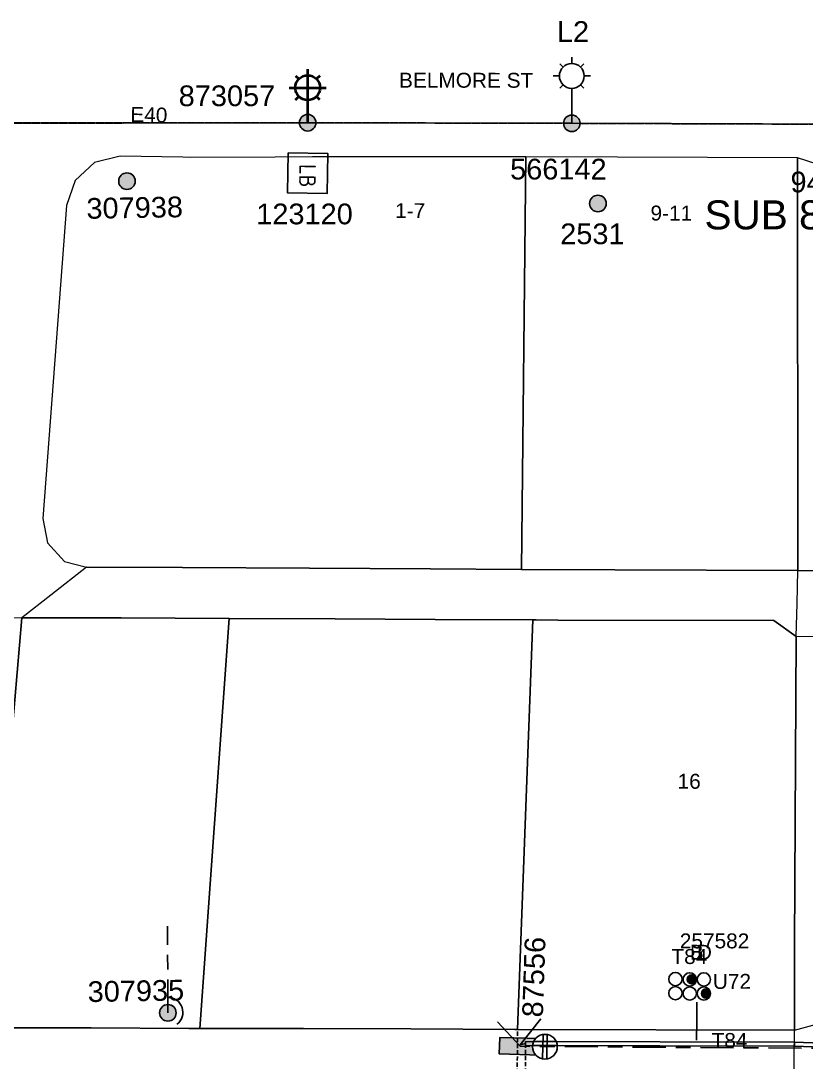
# Model space of a CAD drawing. Header units: metres. Extents: x 315298 to 316343, y 6257802 to 6258556.
# Drawn here: x 315699 to 315793.8, y 6258056.4 to 6258182.1 of the extents above; entities that cross this region are included whole.
import ezdxf
from ezdxf.enums import TextEntityAlignment as Align

# ---------------------------------------------------------------- set-up
doc = ezdxf.new("R2010")
doc.units = ezdxf.units.M
for name, pattern in [('Cable Exist OH', [1, 1, 0]), ('Cable Exist UG', [8.2, 4, -1.2, 1.8, -1.2]), ('DASHED', [0.75, 0.5, -0.25])]:
    doc.linetypes.add(name, pattern=pattern)
doc.layers.get('0').update_dxf_attribs({"color": 6})
for name, color, linetype, lineweight in [('Cadastre Buildings_SP_EXT', 9, 'Continuous', 5), ('Cadastre Land Parcels_SP_EXT', 9, 'Continuous', 5), ('Cadastre Roads_SP_EXT', 9, 'Continuous', 5)]:
    doc.layers.add(name, color=color, linetype=linetype, lineweight=lineweight)
for name, color, linetype in [('Duct_SP_EXT', 7, 'Continuous'), ('Equip_LV_EXT', 7, 'Continuous'), ('Equip_SP_HV_EXT', 7, 'Continuous'), ('Equip_SP_SL_EXT', 7, 'Continuous'), ('Equip_SP_SL_NEW', 2, 'Continuous'), ('Mains_HV_EXT', 7, 'Continuous'), ('Mains_LV_EXT', 7, 'Continuous'), ('Mains_SL_EXT', 7, 'Continuous'), ('OH_Details_SP_MISC', 7, 'Continuous'), ('Sub_SP_TR_HV_LV_EXT', 7, 'Continuous'), ('SupportsOH_SP_TR_HV_LV_SL_EXT', 7, 'Continuous'), ('SupportsUG_SP_LV_EXT', 7, 'Continuous'), ('Trench_SP_EXT', 7, 'Continuous')]:
    doc.layers.add(name, color=color, linetype=linetype)
doc.layers.add('UNKNOWN_FEATURES', color=1, linetype='DASHED', plot=False)
doc.styles.add('iecARIAL', font='arial.ttf', dxfattribs={"height": 2})
doc.styles.add('POLE_LABEL', font='arial.ttf')
doc.styles.add('SL_LABEL', font='arial.ttf')
doc.styles.get("Standard").update_dxf_attribs({"font": 'arial.ttf'})

# ---------------------------------------------------------------- blocks, each defined once
blk = doc.blocks.new('SUB_POLE_EXT')
blk.add_wipeout([(0, 4.22), (0.42, 4.2), (0.83, 4.14), (1.21, 4.05), (1.62, 3.9), (1.99, 3.72), (2.35, 3.51), (2.68, 3.26), (2.99, 2.99), (3.28, 2.66), (3.52, 2.34), (3.76, 1.92), (3.9, 1.62), (4.04, 1.23), (4.18, 0.63), (4.22, 0), (4.18, -0.61), (4.06, -1.15), (3.9, -1.62), (3.58, -2.24), (3.22, -2.73), (2.97, -3.01), (2.68, -3.26), (2.36, -3.5), (2, -3.72), (1.64, -3.89), (1.25, -4.03), (0.82, -4.14), (0.42, -4.2), (0, -4.22), (-0.41, -4.2), (-0.8, -4.15), (-1.21, -4.05), (-1.62, -3.9), (-1.99, -3.73), (-2.35, -3.51), (-2.68, -3.26), (-2.96, -3.02), (-3.23, -2.72), (-3.51, -2.35), (-3.71, -2.01), (-3.91, -1.6), (-4.05, -1.21), (-4.16, -0.76), (-4.22, -0.14), (-4.21, 0.39), (-4.14, 0.83), (-4.03, 1.27), (-3.9, 1.63), (-3.71, 2.02), (-3.5, 2.37), (-3.28, 2.67), (-2.99, 2.99), (-2.68, 3.27), (-2.33, 3.52), (-1.98, 3.73), (-1.63, 3.9), (-1.2, 4.05), (-0.78, 4.15), (-0.4, 4.21)])
blk.add_line((2.16, 0.48), (2.16, 0.48, 0))
blk.add_lwpolyline([(-4.22, 0, 1), (4.22, 0, 1)], format="xyb", close=True)
blk.add_lwpolyline([(2.14, 0.52), (0, 4.22), (-3.66, -2.11), (3.66, -2.11)], close=True)
for tag, height, flags, p in [('ASSET_NUM', 3.5, 8, (2, 2)), ('STREET_CODE', 0.2, 9, (1.5, 0)), ('CONSTRUCTED_VOLTAGE', 0.2, 9, (1.5, -0.2)), ('OPERATING_VOLTAGE', 0.2, 9, (1.5, -0.6)), ('OPERATED_BY', 0.2, 9, (1.5, -0.8)), ('ORIENTATION', 0.2, 9, (1.5, -1.2)), ('NO_PHASES', 0.2, 9, (1.5, -0.4)), ('MAINTAINED_BY', 0.2, 9, (1.5, -1)), ('OWNED_BY', 0.2, 9, (1.5, -1.4)), ('SECONDARY_VOLTAGE', 0.2, 9, (1.5, -1.6)), ('STATE', 0.2, 9, (1.5, -1.8)), ('SUBSTATION_TYPE', 0.2, 9, (1.5, -2)), ('USAGE', 0.2, 9, (1.5, -2.2)), ('LEGEND', 0.2, 9, (1.5, -2.4)), ('LOCATION', 0.2, 9, (1.5, -2.6)), ('STREETNAME', 0.2, 9, (1.5, -2.8)), ('SUBURB', 0.2, 9, (1.5, -3)), ('Z', 0.2, 1, (1.5, -3.4)), ('NOTES', 0.2, 9, (1.5, -3.2))]:
    blk.add_attdef(tag, text='', height=height, dxfattribs=dict(flags=flags)).set_placement(p, align=Align.MIDDLE_LEFT)
blk = doc.blocks.new('PILLAR_EXT')
blk.add_hatch(color=256).paths.add_polyline_path([(-2.475, 0.99), (-2.475, -0.99), (2.475, -0.99), (2.475, 0.99)])
blk.add_lwpolyline([(-2.475, -0.99), (2.475, -0.99), (2.475, 0.99), (-2.475, 0.99)], close=True)
at = {"style": 'iecARIAL', "flags": 8}
blk.add_attdef('ASSET_NUM', (1.5, 3.5), '', height=2.5, dxfattribs=at)
for tag, p, flags in [('OWNED_BY', (0, -0.2), 9), ('STATE', (0, -0.4), 9), ('SUPPORT_TYPE', (0, -0.6), 9), ('USAGE', (0, -0.8), 9), ('LEGEND', (0, -1), 9), ('LOCATION', (0, -1.2), 9), ('NOTES', (0, -1.4), 9), ('STREETNAME', (0, -1.8), 9), ('SUBURB', (0, -2), 1), ('PARENT', (0, -1.6), 9)]:
    blk.add_attdef(tag, p, '', height=0.2, dxfattribs=dict(flags=flags))
blk = doc.blocks.new('DUCT_EXT')
blk.add_circle((0, 0.8), 0.8)
at = {"flags": 1}
blk.add_attdef('Z', (0, 0), '', height=0.2, dxfattribs=at)
at = {"flags": 9}
for tag, p in [('DUCT_CODE', (0, 0)), ('XSECT_TYPE', (0, -0.2)), ('STATE', (0, -0.6)), ('FB_REFERENCE', (0, -0.4)), ('NOTES', (0, -0.8))]:
    blk.add_attdef(tag, text='', height=0.2, dxfattribs=at).set_placement(p, align=Align.MIDDLE_LEFT)
blk = doc.blocks.new('SL_LANTERN_EXT')
at = {"lineweight": 40}
for p, q in [((0, 1.97), (0, 6.47)), ((-1.46, 5.68), (-1.06, 5.28)), ((1.46, 5.68), (1.06, 5.28)), ((-2.25, 4.22), (2.25, 4.22)), ((-1.46, 2.76), (-1.06, 3.16)), ((0, 0), (0, 2.72)), ((1.46, 2.76), (1.06, 3.16))]:
    blk.add_line(p, q, dxfattribs=at)
blk.add_circle((0, 4.22), 1.5, dxfattribs=at)
at = {"style": 'iecARIAL', "flags": 8}
blk.add_attdef('ASSET_NUM', (1.5, 1.5), '', height=2.5, dxfattribs=at)
for tag, p, height, flags in [('CONSTRUCTED_VOLTAGE', (0.98, -0.65), 0.2, 9), ('CONTROL_TYPE', (0.98, -0.85), 0.2, 9), ('LANTERN_PURPOSE', (0.98, -1.05), 0.2, 9), ('LANTERN_TYPE', (0.98, -1.25), 0.2, 9), ('NO_PHASES', (0.98, -1.45), 0.2, 9), ('LNUMBER', (2.18, -3.25), 2.5, 8), ('OPERATING_VOLTAGE', (0.98, -1.65), 0.2, 9), ('ORIENTATION', (0.98, -1.85), 0.2, 9), ('OWNED_BY', (0.98, -2.05), 0.2, 9), ('STATE', (0.98, -2.25), 0.2, 9), ('USAGE', (0.98, -2.45), 0.2, 9), ('CEXIST', (0.98, -2.65), 0.2, 9), ('CNEW', (0.98, -2.85), 0.2, 9), ('CNUMBER', (0.98, -3.05), 0.2, 9), ('CREMOVE', (0.98, -3.25), 0.2, 9), ('CREPLACE', (0.98, -3.45), 0.2, 9), ('LKINGHEIGHT', (0.98, -3.65), 0.2, 9), ('LBRACKET', (0.98, -3.85), 0.2, 9), ('LBRACKETVOCAB', (0.98, -4.05), 0.2, 9), ('LCATEGORY', (0.98, -4.25), 0.2, 9), ('LCHARGE1', (0.98, -4.45), 0.2, 9), ('LCHARGE1PERCENT', (0.98, -4.65), 0.2, 9), ('LCHARGE2', (0.98, -4.85), 0.2, 9), ('LCHARGE2PERCENT', (0.98, -5.05), 0.2, 9), ('LCHARGE3', (0.98, -5.25), 0.2, 9), ('LCHARGE3PERCENT', (0.98, -5.45), 0.2, 9), ('LEXIST', (0.98, -5.65), 0.2, 9), ('LLAMP', (0.98, -5.85), 0.2, 9), ('LLAMPVOCAB', (0.98, -6.05), 0.2, 9), ('LMAST', (0.98, -6.25), 0.2, 9), ('LMASTVOCAB', (0.98, -6.45), 0.2, 9), ('LNEW', (0.98, -6.65), 0.2, 9), ('LANTNUMBER', (0.98, -6.85), 0.2, 9), ('LOUTREACH', (0.98, -7.25), 0.2, 9), ('LOUTREACHVOCAB', (0.98, -7.45), 0.2, 9), ('LRATECODE', (0.98, -7.65), 0.2, 9), ('LREMOVE', (0.98, -7.85), 0.2, 9), ('LREPLACE', (0.98, -8.05), 0.2, 9), ('LTYPE', (0.98, -8.25), 0.2, 9), ('LTYPEVOCAB', (0.98, -8.45), 0.2, 9), ('LEGEND', (0.98, -8.65), 0.2, 9), ('LOCATION', (0.98, -8.85), 0.2, 9), ('STREETNAME', (0.98, -9.25), 0.2, 9), ('SUBURB', (0.98, -9.45), 0.2, 1), ('NOTES', (0.98, -9.05), 0.2, 9)]:
    blk.add_attdef(tag, p, '', height=height, dxfattribs=dict(flags=flags))
blk = doc.blocks.new('POLE_EXT')
blk.add_hatch(color=256).paths.add_polyline_path([(-1, 0, 1), (1, 0, 1)])
blk.add_lwpolyline([(-1, 0, 1), (1, 0, 1)], format="xyb", close=True)
for tag, height, flags, p in [('pNumber', 2.5, 8, (-17.84, 2.07)), ('OWNED_BY', 0.2, 9, (1.35, -0.4)), ('SPECIAL_USE', 0.2, 9, (1.35, -0.8)), ('STATE', 0.2, 9, (1.35, -1)), ('PARENT', 0.2, 9, (1.35, -0.6)), ('USAGE', 0.2, 9, (1.35, -1.2)), ('cLV', 0.2, 9, (1.35, -1.4)), ('hDepth', 0.2, 9, (1.35, -1.6)), ('hDia', 0.2, 9, (1.35, -1.8)), ('cHV', 0.2, 9, (1.35, -2)), ('LBRACKET', 0.2, 9, (1.35, -2.2)), ('LExisting', 0.2, 9, (1.35, -2.4)), ('LANTNUMBER', 0.2, 9, (1.35, -2.6)), ('cLinedev', 0.2, 9, (1.35, -3.4)), ('pExisting', 0.2, 9, (1.35, -3.8)), ('LOther', 0.2, 9, (1.35, -2.8)), ('LRemove', 0.2, 9, (1.35, -3)), ('LEGEND', 0.2, 9, (1.35, -3.2)), ('LOCATION', 0.2, 9, (1.35, -3.6)), ('pFooting', 0.2, 9, (1.35, -4.4)), ('pNew', 0.2, 9, (1.35, -4.6)), ('pRelocate', 0.2, 9, (1.35, -5)), ('PFNUMBER', 0.2, 9, (1.35, -4)), ('NEWPFNUMBER', 0.2, 9, (1.35, -4.2)), ('pRemove', 0.2, 9, (1.35, -5.2)), ('pReplace', 0.2, 9, (1.35, -5.4)), ('pStay', 0.2, 9, (1.35, -5.6)), ('pType', 0.2, 9, (1.35, -5.8)), ('cspan', 0.2, 9, (1.35, -6)), ('STREETNAME', 0.2, 9, (1.35, -6.2)), ('SUBURB', 0.2, 9, (1.35, -6.4)), ('OPERATED_BY', 0.2, 9, (1.36, -7.01)), ('NOTES', 0.2, 9, (1.35, -6.6)), ('MAINTAINED_BY', 0.2, 9, (1.36, -6.81))]:
    blk.add_attdef(tag, text='', height=height, dxfattribs=dict(flags=flags)).set_placement(p, align=Align.MIDDLE_LEFT)
at = {"style": 'POLE_LABEL'}
for tag, height, flags, p in [('ASSET_NUM', 2.5, 8, (2, 2)), ('STRUCTURE_PLANT_NUMBER', 0.2, 9, (1.35, 0.03)), ('STREET_CODE', 0.2, 9, (1.35, -0.2))]:
    blk.add_attdef(tag, text='', height=height, dxfattribs=dict(at, flags=flags)).set_placement(p, align=Align.MIDDLE_LEFT)
at = {"flags": 1}
blk.add_attdef('Z', (1.35, -7.33), '', height=0.2, dxfattribs=at)
blk = doc.blocks.new('LV_UG_LINKS_CLOSED_EXT')
blk.add_wipeout([(-1.06, 1.06), (-1.18, 0.92), (-1.29, 0.76), (-1.37, 0.59), (-1.43, 0.42), (-1.48, 0.23), (-1.49, 0.05), (-1.49, -0.14), (-1.46, -0.33), (-1.41, -0.51), (-1.33, -0.68), (-1.24, -0.84), (-1.12, -0.99), (-0.99, -1.12), (-0.84, -1.24), (-0.68, -1.33), (-0.51, -1.41), (-0.33, -1.46), (-0.14, -1.49), (0.05, -1.49), (0.23, -1.48), (0.42, -1.43), (0.59, -1.37), (0.76, -1.29), (0.92, -1.18), (1.06, -1.06), (1.18, -0.92), (1.29, -0.76), (1.37, -0.59), (1.43, -0.42), (1.48, -0.23), (1.49, -0.05), (1.49, 0.14), (1.46, 0.33), (1.41, 0.51), (1.33, 0.68), (1.24, 0.84), (1.12, 0.99), (0.99, 1.12), (0.84, 1.24), (0.68, 1.33), (0.51, 1.41), (0.33, 1.46), (0.14, 1.49), (-0.05, 1.49), (-0.23, 1.48), (-0.42, 1.43), (-0.59, 1.37), (-0.76, 1.29), (-0.92, 1.18)])
for p, q in [((-0.25, -1.48), (-0.25, 1.48)), ((0.25, -1.48), (0.25, 1.48))]:
    blk.add_line(p, q)
blk.add_circle((0, 0), 1.5)
at = {"flags": 9}
for tag, p in [('ACTUAL_STATUS', (0, 0)), ('CONSTRUCTED_VOLTAGE', (0, -0.2)), ('OPERATING_VOLTAGE', (0, -0.6)), ('ORIENTATION', (0, -0.8)), ('STATE', (0, -1)), ('SWITCH_TYPE', (0, -1.2)), ('NO_PHASES', (0, -0.4)), ('USAGE', (0, -1.4)), ('NOTES', (0, -1.6))]:
    blk.add_attdef(tag, text='', height=0.2, dxfattribs=at).set_placement(p, align=Align.MIDDLE_LEFT)
at = {"flags": 1}
blk.add_attdef('Z', (0, 0), '', height=0.2, dxfattribs=at)
blk = doc.blocks.new('*U146')
blk.add_lwpolyline([(3.69, -2.3), (8.49, -2.3), (8.49, 2.5), (3.69, 2.5)], close=True)
at = {"insert": (4.99, 1.09), "char_height": 2, "width": 2.9628, "attachment_point": 1}
blk.add_mtext('{\\Fisocp|c0;LB}', dxfattribs=at)
for tag, height, flags, p in [('ASSET_NUM', 2.5, 8, (2, 2)), ('STREET_CODE', 0.2, 9, (1.5, 0)), ('ACTUAL_STATUS', 0.2, 9, (1.5, -0.2)), ('CONSTRUCTED_VOLTAGE', 0.2, 9, (1.5, -0.4)), ('OPERATING_VOLTAGE', 0.2, 9, (1.5, -0.8)), ('ORIENTATION', 0.2, 9, (1.5, -1)), ('OWNED_BY', 0.2, 9, (1.5, -1.2)), ('NO_PHASES', 0.2, 9, (1.5, -0.6)), ('OPERATED_BY', 0.2, 9, (1.5, -1.4)), ('STATE', 0.2, 9, (1.5, -1.8)), ('SWITCH_TYPE', 0.2, 9, (1.5, -2)), ('MAINTAINED_BY', 0.2, 9, (1.5, -1.6)), ('USAGE', 0.2, 9, (1.5, -2.2)), ('LEGEND', 0.2, 9, (1.5, -2.4)), ('LOCATION', 0.2, 9, (1.5, -2.6)), ('STREETNAME', 0.2, 9, (1.5, -2.8)), ('SUBURB', 0.2, 9, (1.5, -3)), ('Z', 0.2, 1, (1.5, -3.6)), ('NOTES', 0.2, 9, (1.5, -3.2)), ('LABEL_ALIGNMENT', 0.2, 9, (1.5, -3.4))]:
    blk.add_attdef(tag, text='', height=height, dxfattribs=dict(flags=flags)).set_placement(p, align=Align.MIDDLE_LEFT)
blk = doc.blocks.new('CABLE_LARGE_EXT')
h = blk.add_hatch(color=256)
edge = h.paths.add_edge_path()
edge.add_arc((0, 0.55), 0.55, 0, 360)
blk.add_circle((0, 0.55), 0.55)
at = {"flags": 1}
blk.add_attdef('Z', (0, 0), '', height=0.2, dxfattribs=at)
at = {"flags": 9}
for tag, p in [('COND_CODE', (0, 0)), ('STATE', (0, -0.4)), ('XSECT_SIZE', (0, -0.6)), ('FB_REFERENCE', (0, -0.2)), ('NOTES', (0, -0.8))]:
    blk.add_attdef(tag, text='', height=0.2, dxfattribs=at).set_placement(p, align=Align.MIDDLE_LEFT)
blk = doc.blocks.new('*U154')
blk.add_line((0, 0), (0, 0))
for tag, p, flags in [('Z', (0, 0), 1), ('OPERATED_BY', (0, -9.61), 9)]:
    blk.add_attdef(tag, p, '', height=0.2, dxfattribs=dict(flags=flags))
at = {"style": 'SL_LABEL', "flags": 9}
blk.add_attdef('STREET_CODE', text='', height=0.2, dxfattribs=at).set_placement((0, -0.2), align=Align.MIDDLE_LEFT)
for tag, height, flags, p in [('CONSTRUCTED_VOLTAGE', 0.2, 9, (0, -0.4)), ('CONTROL_TYPE', 0.2, 9, (0, -0.6)), ('LANTERN_PURPOSE', 0.2, 9, (0, -0.8)), ('LANTERN_TYPE', 0.2, 9, (0, -1)), ('NO_PHASES', 0.2, 9, (0, -1.2)), ('OPERATING_VOLTAGE', 0.2, 9, (0, -1.4)), ('ORIENTATION', 0.2, 9, (0, -1.6)), ('OWNED_BY', 0.2, 9, (0, -1.8)), ('STATE', 0.2, 9, (0, -2)), ('CEXIST', 0.2, 9, (0, -2.4)), ('CNEW', 0.2, 9, (0, -2.6)), ('USAGE', 0.2, 9, (0, -2.2)), ('LNUMBER', 2.5, 8, (1.2, -2.8)), ('CNUMBER', 0.2, 9, (0, -2.8)), ('CREMOVE', 0.2, 9, (0, -3)), ('CREPLACE', 0.2, 9, (0, -3.2)), ('LKINGHEIGHT', 0.2, 9, (0, -3.4)), ('LBRACKET', 0.2, 9, (0, -3.6)), ('LBRACKETVOCAB', 0.2, 9, (0, -3.8)), ('LCATEGORY', 0.2, 9, (0, -4)), ('LCHARGE1', 0.2, 9, (0, -4.2)), ('LCHARGE1PERCENT', 0.2, 9, (0, -4.4)), ('LCHARGE2', 0.2, 9, (0, -4.6)), ('LCHARGE2PERCENT', 0.2, 9, (0, -4.8)), ('LCHARGE3', 0.2, 9, (0, -5)), ('LCHARGE3PERCENT', 0.2, 9, (0, -5.2)), ('LEXIST', 0.2, 9, (0, -5.4)), ('LLAMP', 0.2, 9, (0, -5.6)), ('LLAMPVOCAB', 0.2, 9, (0, -5.8)), ('LMAST', 0.2, 9, (0, -6)), ('LMASTVOCAB', 0.2, 9, (0, -6.2)), ('LNEW', 0.2, 9, (0, -6.4)), ('LANTNUMBER', 0.2, 9, (0, -6.6)), ('LOUTREACH', 0.2, 9, (0, -7)), ('LOUTREACHVOCAB', 0.2, 9, (0, -7.2)), ('LRATECODE', 0.2, 9, (0, -7.4)), ('LREMOVE', 0.2, 9, (0, -7.6)), ('SUBURB', 0.2, 9, (0, -8.6)), ('STREETNAME', 0.2, 9, (0, -8.8)), ('LREPLACE', 0.2, 9, (0, -7.8)), ('LTYPE', 0.2, 9, (0, -8)), ('LTYPEVOCAB', 0.2, 9, (0, -8.2)), ('LEGEND', 0.2, 9, (0, -8.4)), ('LOCATION', 0.2, 9, (0, -9)), ('NOTES', 0.2, 9, (0, -9.2)), ('MAINTAINED_BY', 0.2, 9, (0, -9.86))]:
    blk.add_attdef(tag, text='', height=height, dxfattribs=dict(flags=flags)).set_placement(p, align=Align.MIDDLE_LEFT)
blk.add_wipeout([(0, 7.97), (1.46, 7.18), (2.25, 5.72), (1.46, 4.26), (0, 3.36), (-1.46, 4.26), (-2.25, 5.72), (-1.46, 7.18)])
for p, q in [((0, 7.22), (0, 7.97)), ((-1.46, 7.18), (-1.06, 6.78)), ((1.46, 7.18), (1.06, 6.78)), ((-2.25, 5.72), (-1.5, 5.72)), ((1.5, 5.72), (2.25, 5.72)), ((-1.46, 4.26), (-1.06, 4.66)), ((0, 0), (0, 4.22)), ((1.46, 4.26), (1.06, 4.66))]:
    blk.add_line(p, q)
blk.add_circle((0, 5.72), 1.5)
at = {"style": 'SL_LABEL', "flags": 8}
blk.add_attdef('ASSET_NUM', text='', height=2.5, dxfattribs=at).set_placement((2, 2), align=Align.MIDDLE_LEFT)

msp = doc.modelspace()

# ---------------------------------------------------------------- linework, layer by layer
at = {"layer": 'Cadastre Buildings_SP_EXT', "linetype": 'Continuous'}
for points in [[(315719.46, 6258165.56), (315718.58, 6258165.58), (315711.01, 6258165.72), (315707.91, 6258164.95), (315705.56, 6258162.79), (315704.52, 6258159.77), (315701.65, 6258121.98), (315702.23, 6258119.02), (315704.27, 6258116.8), (315706.94, 6258116.09), (315718.51, 6258116.06), (315733.85, 6258115.99), (315748.46, 6258115.9), (315759.46, 6258115.81), (315759.97, 6258165.63), (315748.83, 6258165.65), (315734.24, 6258165.62), (315729.7, 6258165.6), (315719.46, 6258165.56)], [(315694.85, 6258060.5), (315707.48, 6258060.48), (315719.31, 6258060.43), (315720.6, 6258060.43), (315724.17, 6258109.91), (315711.13, 6258109.97), (315699.14, 6258109.97), (315694.85, 6258060.5)], [(315760.84, 6258109.75), (315749.04, 6258109.8), (315736.94, 6258109.86), (315724.17, 6258109.91), (315720.6, 6258060.43), (315733.14, 6258060.4), (315746.11, 6258060.36), (315758.67, 6258060.3), (315758.97, 6258060.3), (315760.84, 6258109.75)]]:
    msp.add_lwpolyline(points, close=True, dxfattribs=at)
at = {"layer": 'Cadastre Land Parcels_SP_EXT', "linetype": 'Continuous'}
msp.add_lwpolyline([(315792.61, 6258107.72), (315789.92, 6258109.67), (315763.85, 6258109.71), (315761.23, 6258109.75), (315760.84, 6258109.75), (315758.97, 6258060.3), (315792.43, 6258060.21), (315792.4, 6258066.61), (315792.43, 6258070.51), (315792.61, 6258107.72)], close=True, dxfattribs=at)
at = {"layer": 'Cadastre Roads_SP_EXT', "linetype": 'Continuous'}
for points in [[(315759.46, 6258115.81), (315748.46, 6258115.9), (315733.85, 6258115.99), (315718.51, 6258116.06), (315706.94, 6258116.09), (315702.64, 6258112.72), (315699.14, 6258109.97), (315711.13, 6258109.97), (315724.17, 6258109.91), (315736.94, 6258109.86), (315749.04, 6258109.8), (315760.84, 6258109.75), (315761.23, 6258109.75), (315763.85, 6258109.71), (315789.92, 6258109.67), (315792.61, 6258107.72), (315792.72, 6258111.71), (315792.84, 6258115.71), (315770.74, 6258115.79), (315759.46, 6258115.81)], [(315699.14, 6258109.97), (315696.63, 6258109.96), (315693.09, 6258109.94), (315692.49, 6258102.65), (315691.61, 6258091.82), (315690.76, 6258081.51), (315689.08, 6258060.68), (315691.48, 6258060.61), (315694.85, 6258060.5), (315699.14, 6258109.97)], [(315798.85, 6258107.61), (315795.2, 6258107.68), (315792.61, 6258107.72), (315792.43, 6258070.51), (315792.4, 6258066.61), (315792.43, 6258060.21), (315795.08, 6258060.93), (315798.74, 6258061.93), (315798.83, 6258102.14), (315798.85, 6258107.61)], [(315720.6, 6258060.43), (315719.31, 6258060.43), (315707.48, 6258060.48), (315694.85, 6258060.5), (315694.07, 6258050.41), (315693.29, 6258040.28), (315703.08, 6258040.26), (315713.29, 6258040.25), (315726.39, 6258040.22), (315739.59, 6258040.17), (315753.42, 6258040.13), (315766.03, 6258040.08), (315779.12, 6258039.96), (315792.12, 6258039.9), (315792.28, 6258050.05), (315792.43, 6258060.21), (315758.97, 6258060.3), (315758.67, 6258060.3), (315746.11, 6258060.36), (315733.14, 6258060.4), (315720.6, 6258060.43)]]:
    msp.add_lwpolyline(points, close=True, dxfattribs=at)
at = {"layer": 'Duct_SP_EXT'}
for p, q in [((315759.95, 6258058.84), (315759.95, 6258058.6)), ((315759.95, 6258058.36), (315759.95, 6258058.6)), ((315792.43, 6258058.75), (315792.42, 6258058.51)), ((315792.43, 6258058.75), (315792.42, 6258058.51)), ((315792.42, 6258058.27), (315792.42, 6258058.51)), ((315792.42, 6258058.27), (315792.42, 6258058.51)), ((315800.73, 6258057.99), (315792.42, 6258058.27)), ((315792.42, 6258058.27), (315792.42, 6258058.27)), ((315800.74, 6258058.47), (315792.43, 6258058.75)), ((315792.43, 6258058.75), (315792.43, 6258058.75))]:
    msp.add_line(p, q, dxfattribs=at)
msp.add_lwpolyline([(315780.61, 6258063.61), (315780.61, 6258061.24), (315780.58, 6258059.02)], dxfattribs=at)
at = {"layer": 'Mains_HV_EXT', "linetype": 'Cable Exist OH'}
msp.add_lwpolyline([(315635.05, 6258086.63), (315645.38, 6258160.94), (315663.42, 6258170.01), (315693.75, 6258169.69), (315733.64, 6258169.75)], dxfattribs=at)
at = {"layer": 'Mains_LV_EXT', "linetype": 'Cable Exist OH'}
msp.add_lwpolyline([(315663.42, 6258170.01), (315693.75, 6258169.69), (315733.64, 6258169.75)], dxfattribs=at)
at = {"layer": 'Mains_LV_EXT', "linetype": 'Continuous'}
msp.add_lwpolyline([(315717.85, 6258060.92, 0.722682), (315716.75, 6258064.17)], format="xyb", dxfattribs=at)
at = {"layer": 'Mains_SL_EXT', "linetype": 'Cable Exist OH'}
msp.add_lwpolyline([(315663.42, 6258170.01), (315693.75, 6258169.72), (315733.64, 6258169.75)], dxfattribs=at)
at = {"layer": 'Trench_SP_EXT', "linetype": 'Cable Exist UG'}
for points in [[(315716.77, 6258062.32), (315716.71, 6258072.77)], [(315759.28, 6258058.27), (315755.99, 6258061.84)], [(315759.95, 6258058.6), (315759.28, 6258058.46), (315761.97, 6258061.79)]]:
    msp.add_lwpolyline(points, dxfattribs=at)
at = {"layer": 'UNKNOWN_FEATURES'}
for points in [[(315758.94, 6258054.3), (315758.97, 6258060.3)], [(315759.95, 6258058.6), (315759.94, 6258054.3)]]:
    msp.add_lwpolyline(points, dxfattribs=at)

# ---------------------------------------------------------------- block references
at = {"layer": 'Duct_SP_EXT', "rotation": 89.99990778577597}
for name, p in [('DUCT_EXT', (315778.84, 6258066.38)), ('DUCT_EXT', (315780.57, 6258066.34)), ('CABLE_LARGE_EXT', (315780.57, 6258066.34)), ('DUCT_EXT', (315782.27, 6258066.34)), ('DUCT_EXT', (315778.84, 6258064.68)), ('DUCT_EXT', (315780.57, 6258064.64)), ('DUCT_EXT', (315782.27, 6258064.64)), ('CABLE_LARGE_EXT', (315782.27, 6258064.64))]:
    msp.add_blockref(name, p, dxfattribs=at)
at = {"layer": 'Equip_SP_HV_EXT'}
ref = msp.add_blockref('*U146', (315733.64, 6258169.75), dxfattribs=dict(at, rotation=269.0343707488014))
ref.add_attrib('ASSET_NUM', '123120', dxfattribs={"layer": '0', "height": 2.5}).set_placement((315727.43, 6258156.74), align=Align.BOTTOM_LEFT)
at = {"layer": 'Equip_SP_SL_EXT'}
msp.add_blockref('SL_LANTERN_EXT', (315733.64, 6258169.75), dxfattribs=at)
at = {"layer": 'Equip_SP_SL_NEW', "linetype": 'Continuous'}
ref = msp.add_blockref('*U154', (315765.53, 6258169.68), dxfattribs=at)
ref.add_attrib('LNUMBER', 'L2', dxfattribs={"layer": '0', "height": 2.5}).set_placement((315763.73, 6258180.76), align=Align.MIDDLE_LEFT)
at = {"layer": 'SupportsOH_SP_TR_HV_LV_SL_EXT'}
ref = msp.add_blockref('POLE_EXT', (315733.64, 6258169.75), dxfattribs=at)
ref.add_attrib('ASSET_NUM', '873057', dxfattribs={"layer": '0', "height": 2.5, "rotation": 0.0015, "style": 'POLE_LABEL'}).set_placement((315729.72, 6258174.25), align=Align.TOP_RIGHT)
ref = msp.add_blockref('POLE_EXT', (315711.82, 6258162.7), dxfattribs=at)
ref.add_attrib('ASSET_NUM', '307938', dxfattribs={"layer": '0', "height": 2.5, "rotation": 1, "style": 'POLE_LABEL'}).set_placement((315712.73, 6258160.75), align=Align.TOP_CENTER)
ref = msp.add_blockref('POLE_EXT', (315768.68, 6258160), dxfattribs=at)
ref.add_attrib('ASSET_NUM', '2531', dxfattribs={"layer": '0', "height": 2.5, "style": 'POLE_LABEL'}).set_placement((315771.9, 6258157.59), align=Align.TOP_RIGHT)
ref = msp.add_blockref('POLE_EXT', (315716.76, 6258062.31), dxfattribs=at)
ref.add_attrib('ASSET_NUM', '307935', dxfattribs={"layer": '0', "height": 2.5, "rotation": 1, "style": 'POLE_LABEL'}).set_placement((315718.76, 6258063.06), align=Align.BOTTOM_RIGHT)
at = {"layer": 'SupportsUG_SP_LV_EXT'}
ref = msp.add_blockref('PILLAR_EXT', (315759.28, 6258058.27), dxfattribs=dict(at, rotation=178.4700637003147))
ref.add_attrib('ASSET_NUM', '87556', dxfattribs={"layer": '0', "height": 2.5, "rotation": 88.0604, "style": 'iecARIAL'}).set_placement((315760.78, 6258061.77), align=Align.MIDDLE_LEFT)

# ---------------------------------------------------------------- texts
at = {"layer": 'Cadastre Land Parcels_SP_EXT'}
for s, rotation, p in [('1-7', 359.9026, (315744.2, 6258158.24)), ('9-11', 359.9026, (315775.03, 6258157.95)), ('16', 359.8935, (315778.3, 6258089.36))]:
    msp.add_text(s, height=1.8, rotation=rotation, dxfattribs=at).set_placement(p)
at = {"layer": 'Cadastre Roads_SP_EXT'}
msp.add_text('BELMORE ST', height=1.8, rotation=359.916, dxfattribs=at).set_placement((315744.67, 6258173.99))
at = {"layer": 'Duct_SP_EXT'}
for s, p in [('257582', (315778.57, 6258070.09)), ('B', (315779.78, 6258068.72)), ('D', (315780.63, 6258068.72))]:
    msp.add_text(s, height=1.8, dxfattribs=at).set_placement(p)
for s, rotation, p in [('T84', 0.0515, (315777.56, 6258068.2)), ('U72', 0.2771, (315782.56, 6258065.19))]:
    msp.add_text(s, height=1.8, rotation=rotation, dxfattribs=at).set_placement(p)
at = {"layer": 'Mains_LV_EXT'}
for s, rotation, p in [('E40', 358.7161, (315712.21, 6258169.86)), ('T84', 359.7061, (315782.4, 6258058.08))]:
    msp.add_text(s, height=1.8, rotation=rotation, dxfattribs=at).set_placement(p)

# ---------------------------------------------------------------- next in the draw order: linework, layer by layer
at = {"layer": 'Mains_LV_EXT', "linetype": 'Cable Exist OH'}
msp.add_lwpolyline([(315733.64, 6258169.75), (315765.53, 6258169.68)], dxfattribs=at)
at = {"layer": 'OH_Details_SP_MISC', "color": 7, "linetype": 'Continuous', "flags": 128}
msp.add_lwpolyline([(315829.16, 6258169.31), (315799.12, 6258169.56), (315765.47, 6258169.68), (315733.64, 6258169.75), (315693.74, 6258169.69), (315663.42, 6258170.01), (315645.38, 6258160.94)], dxfattribs=at)

# ---------------------------------------------------------------- next in the draw order: block references
at = {"layer": 'Equip_LV_EXT', "rotation": 178.991387661171}
msp.add_blockref('LV_UG_LINKS_CLOSED_EXT', (315762.28, 6258058.22), dxfattribs=at)
at = {"layer": 'SupportsOH_SP_TR_HV_LV_SL_EXT'}
ref = msp.add_blockref('POLE_EXT', (315765.53, 6258169.68), dxfattribs=at)
ref.add_attrib('ASSET_NUM', '566142', dxfattribs={"layer": '0', "height": 2.5, "rotation": 359.9641, "style": 'POLE_LABEL'}).set_placement((315763.91, 6258165.4), align=Align.TOP_CENTER)

# ---------------------------------------------------------------- next in the draw order: linework, layer by layer
at = {"layer": 'Duct_SP_EXT'}
for p, q in [((315792.43, 6258058.75), (315759.95, 6258058.84)), ((315792.42, 6258058.27), (315759.95, 6258058.36))]:
    msp.add_line(p, q, dxfattribs=at)
at = {"layer": 'Mains_LV_EXT', "linetype": 'Cable Exist UG'}
msp.add_lwpolyline([(315802.43, 6258062.77), (315801.47, 6258057.98), (315759.28, 6258058.27)], dxfattribs=at)

# ---------------------------------------------------------------- next in the draw order: block references
at = {"layer": 'Sub_SP_TR_HV_LV_EXT'}
ref = msp.add_blockref('SUB_POLE_EXT', (315799.12, 6258169.56), dxfattribs=at)
ref.add_attrib('ASSET_NUM', 'SUB 846', dxfattribs={"layer": '0', "height": 3.5}).set_placement((315801.12, 6258160.38), align=Align.TOP_RIGHT)

# ---------------------------------------------------------------- next in the draw order: linework, layer by layer
at = {"layer": 'Cadastre Buildings_SP_EXT', "linetype": 'Continuous'}
msp.add_lwpolyline([(315792.77, 6258165.52), (315771.05, 6258165.61), (315759.97, 6258165.63), (315759.46, 6258115.81), (315770.74, 6258115.79), (315792.84, 6258115.71), (315792.77, 6258165.52)], close=True, dxfattribs=at)
at = {"layer": 'Cadastre Roads_SP_EXT', "linetype": 'Continuous'}
msp.add_lwpolyline([(315799.08, 6258163.47), (315796.41, 6258164.33), (315792.77, 6258165.52), (315792.84, 6258115.71), (315795.35, 6258115.7), (315798.89, 6258115.69), (315798.92, 6258122.96), (315799, 6258144.67), (315799.08, 6258163.47)], close=True, dxfattribs=at)
at = {"layer": 'Mains_HV_EXT', "linetype": 'Cable Exist OH'}
msp.add_lwpolyline([(315733.64, 6258169.75), (315765.53, 6258169.68), (315799.12, 6258169.56)], dxfattribs=at)
at = {"layer": 'Mains_LV_EXT', "linetype": 'Cable Exist OH'}
msp.add_lwpolyline([(315765.53, 6258169.68), (315799.12, 6258169.56)], dxfattribs=at)
at = {"layer": 'Mains_SL_EXT', "linetype": 'Cable Exist OH'}
msp.add_lwpolyline([(315733.64, 6258169.75), (315765.53, 6258169.68), (315799.12, 6258169.56)], dxfattribs=at)

# ---------------------------------------------------------------- next in the draw order: block references
at = {"layer": 'SupportsOH_SP_TR_HV_LV_SL_EXT'}
ref = msp.add_blockref('POLE_EXT', (315799.12, 6258169.56), dxfattribs=at)
ref.add_attrib('ASSET_NUM', '949', dxfattribs={"layer": '0', "height": 2.5, "rotation": 359.9595, "style": 'POLE_LABEL'}).set_placement((315797.76, 6258162.59), align=Align.MIDDLE_RIGHT)

doc.saveas('drawing.dxf')
